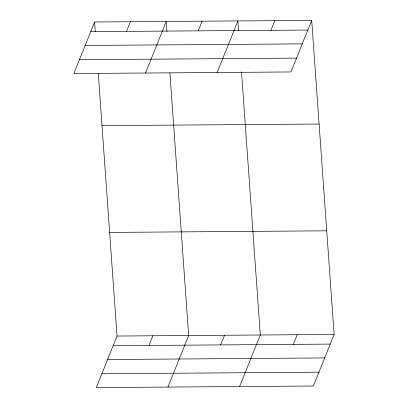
<?xml version="1.0" encoding="UTF-8"?>
<svg xmlns="http://www.w3.org/2000/svg" width="408" height="408" viewBox="0 0 408 408"><rect width="100%" height="100%" fill="white"/><g stroke="black" fill="none" stroke-linecap="round" stroke-linejoin="round"><path stroke-width="0.61" d="M94.6 21.991L73.873 73.542L290.97 71.951L311.697 20.4L94.6 21.991L95.273 31.411M126.541 31.375L130.417 21.726M145.518 73.017L166.24 21.466L166.959 31.513M198.181 30.85L202.062 21.201M217.158 72.491L237.884 20.941L238.598 30.993M98.277 73.496L117.03 336.049L96.303 387.6L313.4 386.009L334.127 334.458L311.697 20.4M270.912 30.32L274.788 20.67M148.971 345.433L152.847 335.789M167.948 387.075L188.669 335.524L169.917 72.971M220.611 344.908L224.492 335.264M239.588 386.549L260.314 334.999L241.516 71.818M293.342 344.377L297.218 334.728M90.719 31.635L307.816 30.049M85.16 45.467L302.257 43.875M79.433 59.711L296.529 58.125M102 125.628L319.097 124.037M109.624 232.412L326.721 230.821M117.03 336.049L334.127 334.458M113.149 345.698L330.245 344.107M107.59 359.525L324.686 357.933M101.862 373.774L318.959 372.183"/></g></svg>
